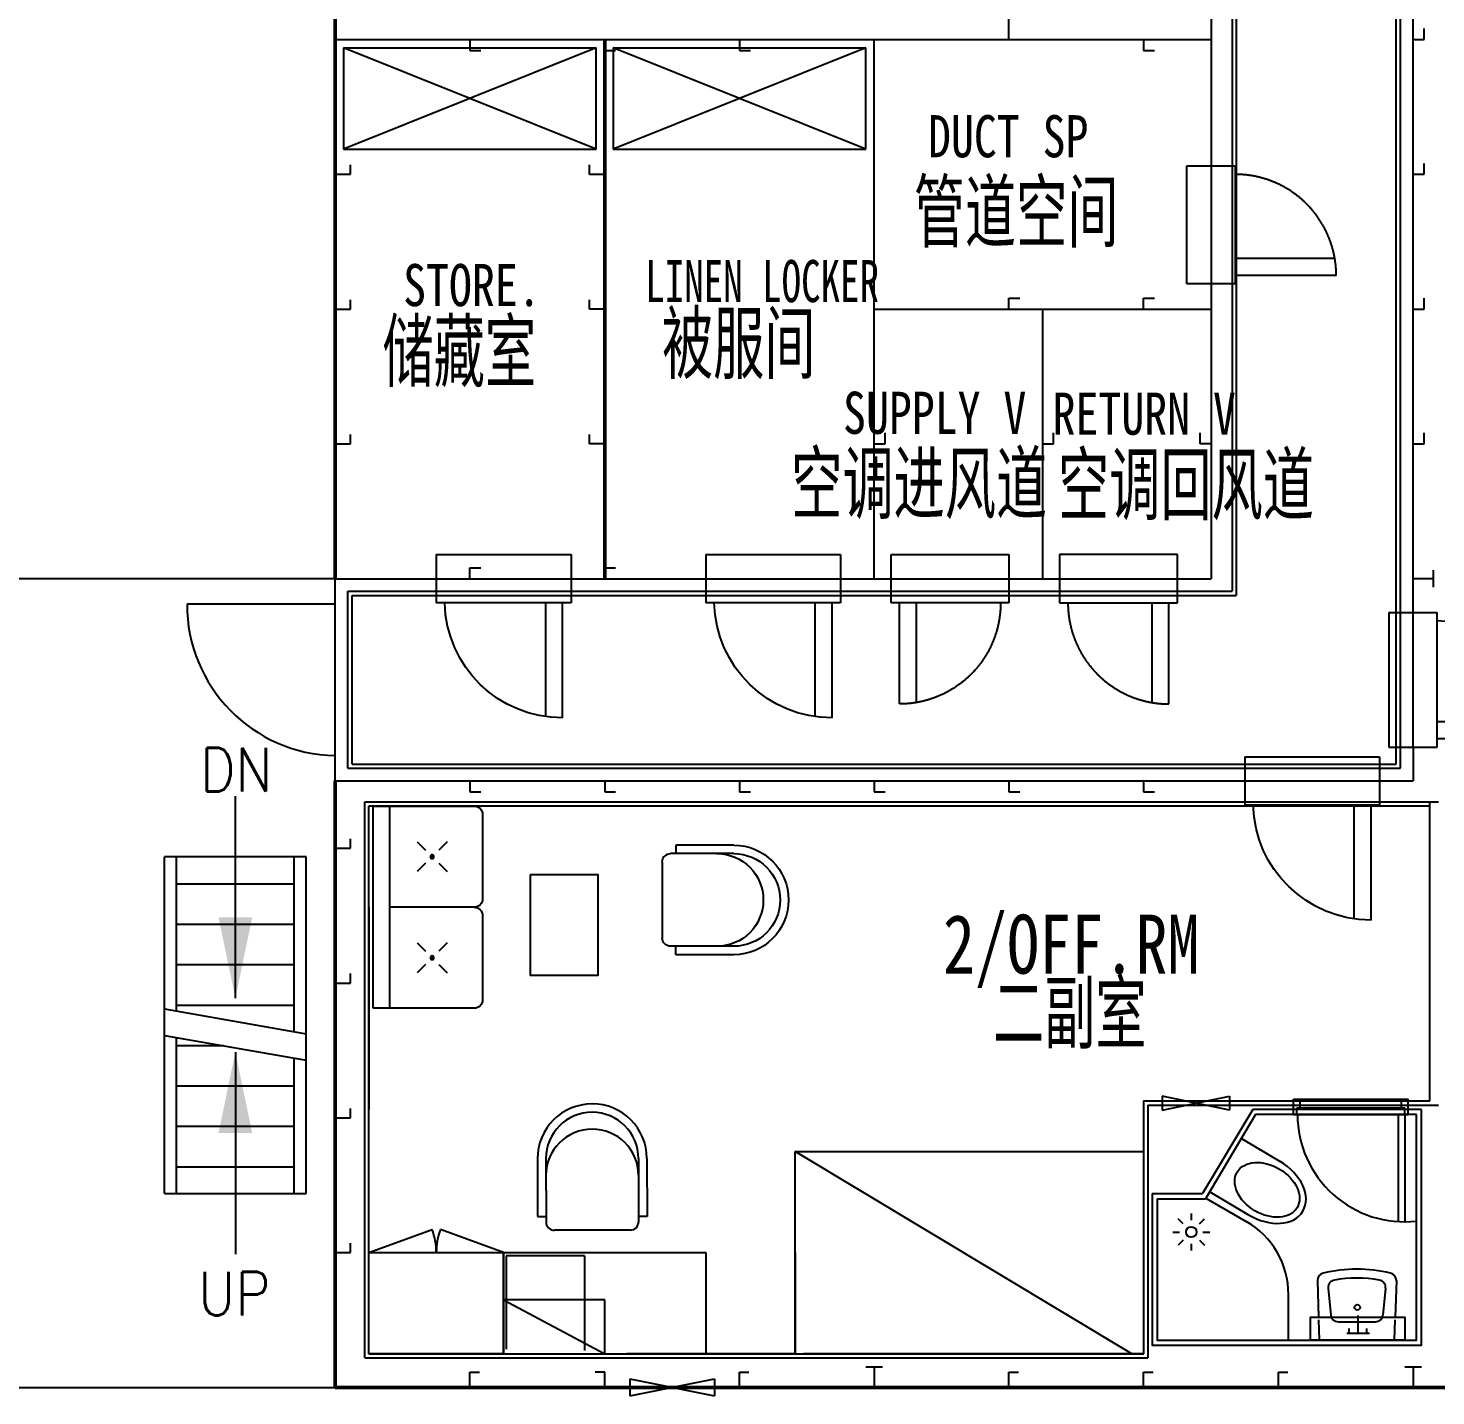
# Model space of a CAD drawing. Header units: millimetres. Extents: x -1838618 to -1600818, y -1770412 to -1553248.
# Drawn here: x -1664311 to -1655953, y -1695196 to -1687078 of the extents above; entities that cross this region are included whole.
import ezdxf
from ezdxf.enums import TextEntityAlignment as Align

# ---------------------------------------------------------------- set-up
doc = ezdxf.new("R2010")
doc.units = ezdxf.units.MM
doc.header["$LTSCALE"] = 100
for name, pattern in [('ACAD_ISO04W100', [30, 24, -3, 0, -3]), ('BORDER', [1.75, 1, -0.25, 0.25, -0.25]), ('CENTER', [2, 1.25, -0.25, 0.25, -0.25]), ('DASHEDSS', [0.175, 0.125, -0.05])]:
    doc.linetypes.add(name, pattern=pattern)
for name, color, linetype in [('0 CSDC Comment', 9, 'Continuous'), ('Furniture', 3, 'Continuous'), ('LIN', 132, 'Continuous'), ('TOITOR', 6, 'Continuous')]:
    doc.layers.add(name, color=color, linetype=linetype)
doc.styles.add('HZ', font='romans.shx', dxfattribs={"width": 0.8, "height": 4, "bigfont": 'hzdx.shx'})
doc.styles.add('ROMANS4', font='romans.shx', dxfattribs={"width": 0.8, "height": 400, "bigfont": 'hzdx.shx'})
doc.styles.add('ROMANT', font='', dxfattribs={"width": 0.8})
doc.styles.get('ROMANT').set_extended_font_data('SimSun')

# ---------------------------------------------------------------- blocks, each defined once
blk = doc.blocks.new('ti1')
at = {"color": 2}
for p, q in [((2178241, 239576.7), (2178241, 240776.7)), ((2177821, 240416.7), (2177821, 238416.7)), ((2177821, 240416.7), (2178661, 240416.7)), ((2177891, 240416.7), (2177891, 239489.8)), ((2178591, 240416.7), (2178591, 239613.1)), ((2178661, 240416.7), (2178661, 238416.7)), ((2178591, 240259), (2177891, 240259)), ((2178591, 240019), (2177891, 240019)), ((2178591, 239779), (2177891, 239779)), ((2177821, 239477.5), (2178661, 239625.4)), ((2177821, 239319.9), (2178661, 239467.8)), ((2178170.2, 239539), (2177891, 239539)), ((2178591, 239455.5), (2178591, 238416.7)), ((2177891, 239332.3), (2177891, 238416.7)), ((2178591, 239299), (2177891, 239299)), ((2178241, 239256.7), (2178241, 238056.7)), ((2178591, 239059), (2177891, 239059)), ((2178591, 238819), (2177891, 238819)), ((2178591, 238579), (2177891, 238579)), ((2178661, 238416.7), (2177821, 238416.7))]:
    blk.add_line(p, q, dxfattribs=at)
for points in [[(2178141, 240056.7), (2178341, 240056.7), (2178241, 239576.7)], [(2178141, 238776.7), (2178341, 238776.7), (2178241, 239256.7)]]:
    blk.add_solid(points, dxfattribs=at)
blk = doc.blocks.new('D DECK')
at = {"color": 6, "lineweight": 50}
for p, q in [((-12000, -4800, 1180), (-12000, 4800, 1180)), ((-12000, -9600, 1180), (-12000, -6000, 1180)), ((-12000, -9600, 1180), (0, -9600, 1180))]:
    blk.add_line(p, q, dxfattribs=at)
at = {"color": 6}
for p, q in [((-12000, -4800, 1770), (-12000, 4800, 1770)), ((-12000, -4800, 1770), (-15200, -4800, 1770)), ((-15200, -9600, 1770), (0, -9600, 1770))]:
    blk.add_line(p, q, dxfattribs=at)
blk = doc.blocks.new('WARDROBE(800X600X2100)')
at = {"color": 2}
for p, q in [((0, 0), (800, 0)), ((0, 0), (0, -600)), ((800, 0), (800, -600)), ((800, 0), (800, -500)), ((800, -600), (0, -600)), ((0, -600), (375.8, -737.1)), ((0, -600), (0, -600)), ((800, -600), (424.2, -737.1))]:
    blk.add_line(p, q, dxfattribs=at)
for centre, start, end in [((0, -600), 339.95748, 0), ((800, -600), 180, 200.04252)]:
    blk.add_arc(centre, 400, start, end, dxfattribs=at)
blk = doc.blocks.new('沙发')
at = {"color": 2, "linetype": 'Continuous'}
for p, q in [((100, 275), (-275, 275)), ((100, 325), (-243.791834, 325)), ((-243.791834, 325), (-243.791834, 275)), ((-325, -225), (-325, 225)), ((100, -275), (-275, -275)), ((-243.791834, -325), (-243.791834, -275)), ((100, -325), (-243.791834, -325))]:
    blk.add_line(p, q, dxfattribs=at)
for centre, radius, start, end in [((-275, 225), 50, 90, 180), ((0, 0), 275, 270, 90), ((100, 0), 325, 270, 90), ((100, 0), 275, 270, 90), ((-275, -225), 50, 180, 270)]:
    blk.add_arc(centre, radius, start, end, dxfattribs=at)
blk = doc.blocks.new('A$C491949C4')
at = {"color": 240, "linetype": 'ByBlock'}
for p, q in [((981.9, 383.9), (989, 166.1)), ((1045.3, 339.3), (1061.7, 179.4)), ((1386.8, 339.3), (1370.4, 179.4)), ((1450.3, 384.1), (1443.2, 166.4)), ((1223.3, 72.6), (1223.3, 177.3)), ((989, 151.1), (992.9, 31.6)), ((1105.4, 139.9), (1326.7, 139.9)), ((1169.2, 72.6), (1169.2, 98.7)), ((1274.1, 72.6), (1274.1, 98.7)), ((1439.3, 31.6), (1443.1, 151.1)), ((1156.1, 72.6), (1290.5, 72.6))]:
    blk.add_line(p, q, dxfattribs=at)
blk.add_lwpolyline([(940, 30), (940, 166.1), (1500.1, 166.1), (1500.1, 30)], close=True, dxfattribs=at)
blk.add_circle((1218.4, 225.1), 16.4, dxfattribs=at)
for centre, radius, start, end in [((1025.8, 385.4), 44, 102.5848, 181.86768), ((1216.1, -423), 874.5, 76.79246, 103.20922), ((1406.3, 385.4), 44, 358.13232, 77.41679), ((1089.1, 343.8), 44, 99.09698, 185.83024), ((1216.1, -390.2), 788.9, 80.22858, 99.7732), ((1343, 343.8), 44, 354.16976, 80.90468), ((1105.4, 183.9), 44, 185.83024, 270), ((1326.7, 183.9), 44, 270, 354.16976)]:
    blk.add_arc(centre, radius, start, end, dxfattribs=at)
at = {"layer": 'TOITOR', "color": 240, "linetype": 'ByBlock'}
for p, q in [((840, 1370), (840, 1460)), ((840, 1460), (1520, 1460)), ((880, 1410), (880, 1460)), ((1480, 1410), (1480, 1460)), ((1520, 1370), (1520, 1460)), ((597.5, 1400), (300, 900)), ((614.9, 1370), (317.1, 869.5)), ((1600, 1400), (597.5, 1400)), ((1570, 1370), (614.9, 1370)), ((840, 1370), (1520, 1370)), ((860, 1370), (860, 1410)), ((860, 1410), (1500, 1410)), ((1462, 1370), (1462, 734.1)), ((1500, 1370), (1500, 1410)), ((1500, 1370), (1500, 733)), ((530.2, 1227.7), (759.9, 1091)), ((0, 900), (300, 900)), ((30, 870), (317.4, 870)), ((319.1, 873.1), (559.2, 735)), ((341.9, 911.3), (571.6, 774.6)), ((232.7, 782.4), (232.7, 741.9)), ((122.6, 672.3), (163.1, 672.3)), ((183.6, 721.6), (154.9, 750.2)), ((281.8, 721.6), (310.5, 750.2)), ((302.2, 672.3), (342.7, 672.3)), ((183.6, 623.1), (154.9, 594.4)), ((232.7, 602.8), (232.7, 562.3)), ((281.8, 623.1), (310.5, 594.4)), ((810, 30), (810, 301.6))]:
    blk.add_line(p, q, dxfattribs=at)
for points in [[(0, 900), (0, 0), (1600, 0), (1600, 1400)], [(30, 870), (30, 30), (1570, 30), (1570, 1370)]]:
    blk.add_lwpolyline(points, dxfattribs=at)
blk.add_circle((232.7, 672.3), 31.3, dxfattribs=at)
for centre, radius, start, end in [((1500, 1370), 637, 180, 276.30898), ((310, 301.6), 500, 0, 60.1011)]:
    blk.add_arc(centre, radius, start, end, dxfattribs=at)
blk.add_ellipse((683.1, 922.5), major_axis=(177.7, -105.7), ratio=0.695122, dxfattribs=at)
blk.add_ellipse((665.8, 932.8), major_axis=(229.7, -136.7), ratio=0.688679, start_param=-1.570796, end_param=1.570796, dxfattribs=at)
blk = doc.blocks.new('A$C27DC17FB')
at = {"layer": 'LIN'}
for p, q in [((0, 400), (82.2, 0)), ((0, 0), (82.2, 400)), ((82.2, 400), (0, 400)), ((82.2, 0), (0, 0))]:
    blk.add_line(p, q, dxfattribs=at)
blk = doc.blocks.new('book rack(600x320x280)')
at = {"color": 2, "ltscale": 10}
for p, q in [((-600, 0), (-600, -320)), ((0, 0), (-600, 0)), ((-600, 0), (0, -320)), ((0, -320), (0, 0)), ((-600, -320), (0, -320))]:
    blk.add_line(p, q, dxfattribs=at)
blk = doc.blocks.new('DOOR700C NEW')
at = {"color": 2}
for p, q in [((649.8, 688), (649.8, 12.5)), ((749.8, 695.2), (749.8, 12.5)), ((-0.2, -274.6), (0, 12.6)), ((799.8, 12.5), (0, 12.6)), ((799.8, -274.6), (799.8, 12.5)), ((-0.2, -274.6), (799.8, -274.6))]:
    blk.add_line(p, q, dxfattribs=at)
at = {"color": 2, "lineweight": -3, "ltscale": 5}
blk.add_arc((749.8, -4.8), 700, 90, 178.57882, dxfattribs=at)
blk = doc.blocks.new('600c')
at = {"color": 2}
for p, q in [((-287.2, 0), (0, 0)), ((0, 0), (0, -700)), ((-287.2, -700), (-287.2, 0)), ((0, -700), (-287.2, -700))]:
    blk.add_line(p, q, dxfattribs=at)
at = {"color": 2, "linetype": 'BORDER', "ltscale": 200}
for p, q in [((591.6, -550), (0, -550)), ((600, -650), (0, -650))]:
    blk.add_line(p, q, dxfattribs=at)
at = {"color": 2, "linetype": 'BORDER', "lineweight": -3, "ltscale": 200}
blk.add_arc((0, -650), 600, 0, 90.00334, dxfattribs=at)
blk = doc.blocks.new('DFD')
at = {"color": 2}
for p, q in [((700, 0), (0, 0)), ((0, 0), (0, -287.2)), ((700, -287.2), (700, 0)), ((0, -287.2), (700, -287.2))]:
    blk.add_line(p, q, dxfattribs=at)
at = {"color": 2, "linetype": 'BORDER', "ltscale": 200}
for p, q in [((550, -878.8), (550, -287.2)), ((650, -887.2), (650, -287.1))]:
    blk.add_line(p, q, dxfattribs=at)
at = {"color": 2, "linetype": 'BORDER', "lineweight": -3, "ltscale": 200}
blk.add_arc((650, -287.2), 600, 179.99666, 270, dxfattribs=at)
blk = doc.blocks.new('1')
at = {"color": 6}
for p, q in [((-29160.8, -38305.7), (-29160.8, -38249.7)), ((-29250.8, -38305.7), (-29160.8, -38305.7))]:
    blk.add_line(p, q, dxfattribs=at)
blk = doc.blocks.new('T.T.1000X600X600')
at = {"layer": 'Furniture'}
blk.add_lwpolyline([(-565.4, 199.5), (-165.4, 199.5), (-165.4, -400.5), (-565.4, -400.5)], close=True, dxfattribs=at)
blk = doc.blocks.new('3沙发')
at = {"color": 2}
for p, q in [((-1200, 600), (-1200, 0)), ((-650, 650), (-1150, 650)), ((-600, 600), (-600, 100)), ((-50, 650), (-550, 650)), ((0, 0), (0, 600)), ((-939.3, 389.3), (-988.6, 438.6)), ((-811.4, 438.6), (-860.7, 389.3)), ((-339.3, 389.3), (-388.6, 438.6)), ((-211.4, 438.6), (-260.7, 389.3)), ((-892.1, 357.9), (-907.9, 342.1)), ((-892.1, 342.1), (-907.9, 357.9)), ((-292.1, 357.9), (-307.9, 342.1)), ((-292.1, 342.1), (-307.9, 357.9)), ((-939.3, 310.7), (-988.6, 261.4)), ((-811.4, 261.4), (-860.7, 310.7)), ((-339.3, 310.7), (-388.6, 261.4)), ((-211.4, 261.4), (-260.7, 310.7)), ((-1200, 100), (0, 100)), ((0, 100), (0, 100)), ((-1200, 0), (0, 0))]:
    blk.add_line(p, q, dxfattribs=at)
for centre in [(-900, 350), (-300, 350)]:
    blk.add_circle(centre, 11.2, dxfattribs=at)
for centre, start, end in [((-1150, 600), 90, 180), ((-650, 600), 0, 90), ((-550, 600), 90, 180), ((-50, 600), 0, 90)]:
    blk.add_arc(centre, 50, start, end, dxfattribs=at)
blk = doc.blocks.new('4FDF')
at = {"color": 2}
for p, q in [((2713741.1, 639254.6, 590), (2713741.1, 651104.6, 590)), ((2713741.1, 639254.6, 590), (2713741.1, 651104.6, 590)), ((2713741.1, 639254.6, 590), (2713741.1, 651104.6, 590)), ((2713716.1, 639279.6, 590), (2713716.1, 651079.6, 590)), ((2713716.1, 639279.6, 590), (2713716.1, 651079.6, 590)), ((2713716.1, 639279.6, 590), (2713716.1, 651079.6, 590)), ((2712741.1, 647049.6, 590), (2712741.1, 640304.6, 590)), ((2712741.1, 647049.6, 590), (2712741.1, 640304.6, 590)), ((2712741.1, 647049.6, 590), (2712741.1, 640304.6, 590)), ((2712766.1, 647074.6, 590), (2712766.1, 640279.6, 590)), ((2712766.1, 647074.6, 590), (2712766.1, 640279.6, 590)), ((2712766.1, 647074.6, 590), (2712766.1, 640279.6, 590)), ((2707491.1, 640304.6, 590), (2712741.1, 640304.6, 590)), ((2707491.1, 640304.6, 590), (2712741.1, 640304.6, 590)), ((2707491.1, 640304.6, 590), (2712741.1, 640304.6, 590)), ((2707516.1, 640279.6, 590), (2712766.1, 640279.6, 590)), ((2707516.1, 640279.6, 590), (2712766.1, 640279.6, 590)), ((2707516.1, 640279.6, 590), (2712766.1, 640279.6, 590)), ((2707491.1, 639254.6, 590), (2713741.1, 639254.6, 590)), ((2707491.1, 639254.6, 590), (2713741.1, 639254.6, 590)), ((2707491.1, 639254.6, 590), (2713741.1, 639254.6, 590)), ((2707516.1, 639279.6, 590), (2713716.1, 639279.6, 590)), ((2707516.1, 639279.6, 590), (2713716.1, 639279.6, 590)), ((2707516.1, 639279.6, 590), (2713716.1, 639279.6, 590)), ((2707591.1, 635754.6, 590), (2707591.1, 639054.6, 590)), ((2707591.1, 639054.6, 590), (2713966.1, 639054.6, 590)), ((2707591.1, 635754.6, 590), (2707591.1, 639054.6, 590)), ((2707591.1, 639054.6, 590), (2713966.1, 639054.6, 590)), ((2707591.1, 635754.6, 590), (2707591.1, 639054.6, 590)), ((2707591.1, 639054.6, 590), (2713966.1, 639054.6, 590)), ((2707616.1, 635779.6, 590), (2707616.1, 639029.6, 590)), ((2708208.3, 639029.6, 590), (2707616.1, 639029.6, 590)), ((2707616.1, 635779.6, 590), (2707616.1, 639029.6, 590)), ((2708208.3, 639029.6, 590), (2707616.1, 639029.6, 590)), ((2707616.1, 635779.6, 590), (2707616.1, 639029.6, 590)), ((2708208.3, 639029.6, 590), (2707616.1, 639029.6, 590)), ((2707616.1, 638429.6, 590), (2707616.1, 637229.6, 590)), ((2707616.1, 638429.6, 590), (2707616.1, 637229.6, 590)), ((2707616.1, 638429.6, 590), (2707616.1, 637229.6, 590)), ((2710146.1, 635779.6, 590), (2710146.1, 636979.6, 590)), ((2710146.1, 636979.6, 590), (2712216.1, 636979.6, 590)), ((2710146.1, 635779.6, 590), (2710146.1, 636979.6, 590)), ((2710146.1, 636979.6, 590), (2712216.1, 636979.6, 590)), ((2710146.1, 635779.6, 590), (2710146.1, 636979.6, 590)), ((2710146.1, 636979.6, 590), (2712216.1, 636979.6, 590)), ((2708416.1, 636379.6, 590), (2709616.1, 636379.6, 590)), ((2708416.1, 636379.6, 590), (2708416.1, 635779.6, 590)), ((2708416.1, 636379.6, 590), (2709616.1, 636379.6, 590)), ((2708416.1, 636379.6, 590), (2708416.1, 635779.6, 590)), ((2708416.1, 636379.6, 590), (2709616.1, 636379.6, 590)), ((2708416.1, 636379.6, 590), (2708416.1, 635779.6, 590)), ((2709616.1, 636379.6, 590), (2709616.1, 635779.6, 590)), ((2709616.1, 636379.6, 590), (2709616.1, 635779.6, 590)), ((2709616.1, 636379.6, 590), (2709616.1, 635779.6, 590)), ((2710146.1, 636379.6, 590), (2710146.1, 635779.6, 590)), ((2710146.1, 636379.6, 590), (2710146.1, 635779.6, 590)), ((2710146.1, 636379.6, 590), (2710146.1, 635779.6, 590)), ((2707591.1, 635754.6, 590), (2712241.1, 635754.6, 590)), ((2707591.1, 635754.6, 590), (2712241.1, 635754.6, 590)), ((2707591.1, 635754.6, 590), (2712241.1, 635754.6, 590)), ((2707616.1, 635779.6, 590), (2712216.3, 635779.6, 590)), ((2707616.1, 635779.6, 590), (2712216.3, 635779.6, 590)), ((2707616.1, 635779.6, 590), (2712216.3, 635779.6, 590)), ((2710146.1, 635779.6, 590), (2709146.1, 635779.6, 590)), ((2710146.1, 635779.6, 590), (2709146.1, 635779.6, 590)), ((2710146.1, 635779.6, 590), (2709146.1, 635779.6, 590)), ((2712216.3, 635779.6, 590), (2710196.1, 635779.6, 590)), ((2712216.3, 635779.6, 590), (2710196.1, 635779.6, 590)), ((2712216.3, 635779.6, 590), (2710196.1, 635779.6, 590))]:
    blk.add_line(p, q, dxfattribs=at)
at = {"color": 6}
for p, q in [((2713816.1, 639379.6, 590), (2713816.1, 650179.6, 590)), ((2713816.1, 639379.6, 590), (2713816.1, 650179.6, 590)), ((2713816.1, 639379.6, 590), (2713816.1, 650179.6, 590)), ((2711416.1, 643579.6, 590), (2711416.1, 648379.6, 590)), ((2711416.1, 643579.6, 590), (2711416.1, 648379.6, 590)), ((2711416.1, 643579.6, 590), (2711416.1, 648379.6, 590)), ((2707416.1, 640229.6, 590), (2707416.1, 645768.2, 590)), ((2707416.1, 640229.6, 590), (2707416.1, 645768.2, 590)), ((2707416.1, 640229.6, 590), (2707416.1, 645768.2, 590)), ((2712616.1, 643729.4, 590), (2712616.1, 642129.5, 590)), ((2712616.1, 643729.4, 590), (2712616.1, 642129.5, 590)), ((2712616.1, 643729.4, 590), (2712616.1, 642129.5, 590)), ((2707416.1, 643579.6, 590), (2710616.1, 643579.6, 590)), ((2707416.1, 643579.6, 590), (2710616.1, 643579.6, 590)), ((2707416.1, 643579.6, 590), (2710616.1, 643579.6, 590)), ((2708216.1, 643579.6, 590), (2708216.1, 643514.6, 590)), ((2708216.1, 643579.6, 590), (2708216.1, 643514.6, 590)), ((2708216.1, 643579.6, 590), (2708216.1, 643514.6, 590)), ((2709016.1, 643579.6, 590), (2709016.1, 643514.6, 590)), ((2709016.1, 643579.6, 590), (2709016.1, 643514.6, 590)), ((2709016.1, 643579.6, 590), (2709016.1, 643514.6, 590)), ((2709816.1, 643579.6, 590), (2709816.1, 643514.6, 590)), ((2709816.1, 643579.6, 590), (2709816.1, 643514.6, 590)), ((2709816.1, 643579.6, 590), (2709816.1, 643514.6, 590)), ((2710616.1, 640379.6, 590), (2710616.1, 643579.6, 590)), ((2710616.1, 643579.6, 590), (2712616.1, 643579.6, 590)), ((2710616.1, 640379.6, 590), (2710616.1, 643579.6, 590)), ((2710616.1, 643579.6, 590), (2712616.1, 643579.6, 590)), ((2710616.1, 640379.6, 590), (2710616.1, 643579.6, 590)), ((2710616.1, 643579.6, 590), (2712616.1, 643579.6, 590)), ((2712216.1, 643579.6, 590), (2712216.1, 643514.6, 590)), ((2712216.1, 643579.6, 590), (2712216.1, 643514.6, 590)), ((2712216.1, 643579.6, 590), (2712216.1, 643514.6, 590)), ((2713816.1, 643579.6, 590), (2713881.1, 643579.6, 590)), ((2713816.1, 643579.6, 590), (2713881.1, 643579.6, 590)), ((2713816.1, 643579.6, 590), (2713881.1, 643579.6, 590)), ((2713881.1, 643579.6, 590), (2713881.1, 643644.6, 590)), ((2713881.1, 643579.6, 590), (2713881.1, 643644.6, 590)), ((2713881.1, 643579.6, 590), (2713881.1, 643644.6, 590)), ((2708216.1, 643514.6, 590), (2708281.1, 643514.6, 590)), ((2708216.1, 643514.6, 590), (2708281.1, 643514.6, 590)), ((2708216.1, 643514.6, 590), (2708281.1, 643514.6, 590)), ((2709016.1, 643514.6, 590), (2709081.1, 643514.6, 590)), ((2709016.1, 643514.6, 590), (2709081.1, 643514.6, 590)), ((2709016.1, 643514.6, 590), (2709081.1, 643514.6, 590)), ((2709816.1, 643514.6, 590), (2709881.1, 643514.6, 590)), ((2709816.1, 643514.6, 590), (2709881.1, 643514.6, 590)), ((2709816.1, 643514.6, 590), (2709881.1, 643514.6, 590)), ((2712216.1, 643514.6, 590), (2712281.1, 643514.6, 590)), ((2712216.1, 643514.6, 590), (2712281.1, 643514.6, 590)), ((2712216.1, 643514.6, 590), (2712281.1, 643514.6, 590)), ((2707506.1, 642779.6, 590), (2707506.1, 642835.6, 590)), ((2707506.1, 642779.6, 590), (2707506.1, 642835.6, 590)), ((2707506.1, 642779.6, 590), (2707506.1, 642835.6, 590)), ((2713881.1, 642779.6, 590), (2713881.1, 642844.6, 590)), ((2713881.1, 642779.6, 590), (2713881.1, 642844.6, 590)), ((2713881.1, 642779.6, 590), (2713881.1, 642844.6, 590)), ((2707416.1, 642779.6, 590), (2707506.1, 642779.6, 590)), ((2707416.1, 642779.6, 590), (2707506.1, 642779.6, 590)), ((2707416.1, 642779.6, 590), (2707506.1, 642779.6, 590)), ((2713816.1, 642779.6, 590), (2713881.1, 642779.6, 590)), ((2713816.1, 642779.6, 590), (2713881.1, 642779.6, 590)), ((2713816.1, 642779.6, 590), (2713881.1, 642779.6, 590)), ((2712616.1, 642129.5, 590), (2712616.1, 640379.6, 590)), ((2712616.1, 642129.5, 590), (2712616.1, 640379.6, 590)), ((2712616.1, 642129.5, 590), (2712616.1, 640379.6, 590)), ((2707506.1, 641979.6, 590), (2707506.1, 642035.6, 590)), ((2707506.1, 641979.6, 590), (2707506.1, 642035.6, 590)), ((2707506.1, 641979.6, 590), (2707506.1, 642035.6, 590)), ((2711416.1, 641979.6, 590), (2711416.1, 642044.6, 590)), ((2711416.1, 642044.6, 590), (2711481.1, 642044.6, 590)), ((2711416.1, 641979.6, 590), (2711416.1, 642044.6, 590)), ((2711416.1, 642044.6, 590), (2711481.1, 642044.6, 590)), ((2711416.1, 641979.6, 590), (2711416.1, 642044.6, 590)), ((2711416.1, 642044.6, 590), (2711481.1, 642044.6, 590)), ((2712216.1, 641979.6, 590), (2712216.1, 642044.6, 590)), ((2712216.1, 642044.6, 590), (2712281.1, 642044.6, 590)), ((2712216.1, 641979.6, 590), (2712216.1, 642044.6, 590)), ((2712216.1, 642044.6, 590), (2712281.1, 642044.6, 590)), ((2712216.1, 641979.6, 590), (2712216.1, 642044.6, 590)), ((2712216.1, 642044.6, 590), (2712281.1, 642044.6, 590)), ((2713881.1, 641979.6, 590), (2713881.1, 642044.6, 590)), ((2713881.1, 641979.6, 590), (2713881.1, 642044.6, 590)), ((2713881.1, 641979.6, 590), (2713881.1, 642044.6, 590)), ((2707416.1, 641979.6, 590), (2707506.1, 641979.6, 590)), ((2707416.1, 641979.6, 590), (2707506.1, 641979.6, 590)), ((2707416.1, 641979.6, 590), (2707506.1, 641979.6, 590)), ((2710616.1, 641979.6, 590), (2712616.1, 641979.6, 590)), ((2710616.1, 641979.6, 590), (2712616.1, 641979.6, 590)), ((2710616.1, 641979.6, 590), (2712616.1, 641979.6, 590)), ((2711616.5, 640380.2, 590), (2711616.5, 641976.2, 590)), ((2711616.5, 640380.2, 590), (2711616.5, 641976.2, 590)), ((2711616.5, 640380.2, 590), (2711616.5, 641976.2, 590)), ((2713816.1, 641979.6, 590), (2713881.1, 641979.6, 590)), ((2713816.1, 641979.6, 590), (2713881.1, 641979.6, 590)), ((2713816.1, 641979.6, 590), (2713881.1, 641979.6, 590)), ((2707506.1, 641179.6, 590), (2707506.1, 641235.6, 590)), ((2707506.1, 641179.6, 590), (2707506.1, 641235.6, 590)), ((2707506.1, 641179.6, 590), (2707506.1, 641235.6, 590)), ((2710681.1, 641179.6, 590), (2710681.1, 641244.6, 590)), ((2710681.1, 641179.6, 590), (2710681.1, 641244.6, 590)), ((2710681.1, 641179.6, 590), (2710681.1, 641244.6, 590)), ((2711681.5, 641179.6, 590), (2711681.5, 641244.6, 590)), ((2711681.5, 641179.6, 590), (2711681.5, 641244.6, 590)), ((2711681.5, 641179.6, 590), (2711681.5, 641244.6, 590)), ((2712551.1, 641179.6, 590), (2712551.1, 641244.6, 590)), ((2712551.1, 641179.6, 590), (2712551.1, 641244.6, 590)), ((2712551.1, 641179.6, 590), (2712551.1, 641244.6, 590)), ((2713881.1, 641179.6, 590), (2713881.1, 641244.6, 590)), ((2713881.1, 641179.6, 590), (2713881.1, 641244.6, 590)), ((2713881.1, 641179.6, 590), (2713881.1, 641244.6, 590)), ((2707416.1, 641179.6, 590), (2707506.1, 641179.6, 590)), ((2707416.1, 641179.6, 590), (2707506.1, 641179.6, 590)), ((2707416.1, 641179.6, 590), (2707506.1, 641179.6, 590)), ((2710616.1, 641179.6, 590), (2710681.1, 641179.6, 590)), ((2710616.1, 641179.6, 590), (2710681.1, 641179.6, 590)), ((2710616.1, 641179.6, 590), (2710681.1, 641179.6, 590)), ((2711616.5, 641179.6, 590), (2711681.5, 641179.6, 590)), ((2711616.5, 641179.6, 590), (2711681.5, 641179.6, 590)), ((2711616.5, 641179.6, 590), (2711681.5, 641179.6, 590)), ((2712616.1, 641179.6, 590), (2712551.1, 641179.6, 590)), ((2712616.1, 641179.6, 590), (2712551.1, 641179.6, 590)), ((2712616.1, 641179.6, 590), (2712551.1, 641179.6, 590)), ((2713816.1, 641179.6, 590), (2713881.1, 641179.6, 590)), ((2713816.1, 641179.6, 590), (2713881.1, 641179.6, 590)), ((2713816.1, 641179.6, 590), (2713881.1, 641179.6, 590)), ((2708216.1, 640379.6, 590), (2708216.1, 640444.6, 590)), ((2708216.1, 640444.6, 590), (2708281.1, 640444.6, 590)), ((2708216.1, 640379.6, 590), (2708216.1, 640444.6, 590)), ((2708216.1, 640444.6, 590), (2708281.1, 640444.6, 590)), ((2708216.1, 640379.6, 590), (2708216.1, 640444.6, 590)), ((2708216.1, 640444.6, 590), (2708281.1, 640444.6, 590)), ((2709016.1, 640379.6, 590), (2709016.1, 640444.6, 590)), ((2709016.1, 640444.6, 590), (2709081.1, 640444.6, 590)), ((2709016.1, 640379.6, 590), (2709016.1, 640444.6, 590)), ((2709016.1, 640444.6, 590), (2709081.1, 640444.6, 590)), ((2709016.1, 640379.6, 590), (2709016.1, 640444.6, 590)), ((2709016.1, 640444.6, 590), (2709081.1, 640444.6, 590)), ((2713936.1, 640329.6, 590), (2713936.1, 640429.6, 590)), ((2713936.1, 640329.6, 590), (2713936.1, 640429.6, 590)), ((2713936.1, 640329.6, 590), (2713936.1, 640429.6, 590)), ((2707416.1, 635579.6, 590), (2707416.1, 640379.6, 590)), ((2707416.1, 640379.6, 590), (2710466.1, 640379.6, 590)), ((2707416.1, 635579.6, 590), (2707416.1, 640379.6, 590)), ((2707416.1, 640379.6, 590), (2710466.1, 640379.6, 590)), ((2707416.1, 635579.6, 590), (2707416.1, 640379.6, 590)), ((2707416.1, 640379.6, 590), (2710466.1, 640379.6, 590)), ((2710466.1, 640379.6, 590), (2711448.2, 640379.6, 590)), ((2710466.1, 640379.6, 590), (2711448.2, 640379.6, 590)), ((2710466.1, 640379.6, 590), (2711448.2, 640379.6, 590)), ((2711416.5, 640379.5, 590), (2711716.4, 640379.5, 590)), ((2711416.5, 640379.5, 590), (2711716.4, 640379.5, 590)), ((2711416.5, 640379.5, 590), (2711716.4, 640379.5, 590)), ((2711448.2, 640379.6, 590), (2712616.1, 640379.6, 590)), ((2711448.2, 640379.6, 590), (2712616.1, 640379.6, 590)), ((2711448.2, 640379.6, 590), (2712616.1, 640379.6, 590)), ((2713936.1, 640379.6, 590), (2713816.1, 640379.6, 590)), ((2713936.1, 640379.6, 590), (2713816.1, 640379.6, 590)), ((2713936.1, 640379.6, 590), (2713816.1, 640379.6, 590)), ((2713816.1, 639379.6, 590), (2713816.1, 639179.6, 590)), ((2713816.1, 639379.6, 590), (2713816.1, 639179.6, 590)), ((2713816.1, 639379.6, 590), (2713816.1, 639179.6, 590)), ((2707416.1, 639179.6, 590), (2713616.1, 639179.6, 590)), ((2707416.1, 639179.6, 590), (2713616.1, 639179.6, 590)), ((2707416.1, 639179.6, 590), (2713616.1, 639179.6, 590)), ((2708216.1, 639179.6, 590), (2708216.1, 639114.6, 590)), ((2708216.1, 639179.6, 590), (2708216.1, 639114.6, 590)), ((2708216.1, 639179.6, 590), (2708216.1, 639114.6, 590)), ((2709016.1, 639179.6, 590), (2709016.1, 639114.6, 590)), ((2709016.1, 639179.6, 590), (2709016.1, 639114.6, 590)), ((2709016.1, 639179.6, 590), (2709016.1, 639114.6, 590)), ((2709816.1, 639179.6, 590), (2709816.1, 639114.6, 590)), ((2709816.1, 639179.6, 590), (2709816.1, 639114.6, 590)), ((2709816.1, 639179.6, 590), (2709816.1, 639114.6, 590)), ((2710616.1, 639179.6, 590), (2710616.1, 639114.6, 590)), ((2710616.1, 639179.6, 590), (2710616.1, 639114.6, 590)), ((2710616.1, 639179.6, 590), (2710616.1, 639114.6, 590)), ((2711416.1, 639179.6, 590), (2711416.1, 639114.6, 590)), ((2711416.1, 639179.6, 590), (2711416.1, 639114.6, 590)), ((2711416.1, 639179.6, 590), (2711416.1, 639114.6, 590)), ((2712216.1, 639179.6, 590), (2712216.1, 639114.6, 590)), ((2712216.1, 639179.6, 590), (2712216.1, 639114.6, 590)), ((2712216.1, 639179.6, 590), (2712216.1, 639114.6, 590)), ((2713616.1, 639179.6, 590), (2713816.1, 639179.6, 590)), ((2713616.1, 639179.6, 590), (2713816.1, 639179.6, 590)), ((2713616.1, 639179.6, 590), (2713816.1, 639179.6, 590)), ((2708216.1, 639114.6, 590), (2708281.1, 639114.6, 590)), ((2708216.1, 639114.6, 590), (2708281.1, 639114.6, 590)), ((2708216.1, 639114.6, 590), (2708281.1, 639114.6, 590)), ((2709016.1, 639114.6, 590), (2709081.1, 639114.6, 590)), ((2709016.1, 639114.6, 590), (2709081.1, 639114.6, 590)), ((2709016.1, 639114.6, 590), (2709081.1, 639114.6, 590)), ((2709816.1, 639114.6, 590), (2709881.1, 639114.6, 590)), ((2709816.1, 639114.6, 590), (2709881.1, 639114.6, 590)), ((2709816.1, 639114.6, 590), (2709881.1, 639114.6, 590)), ((2710616.1, 639114.6, 590), (2710681.1, 639114.6, 590)), ((2710616.1, 639114.6, 590), (2710681.1, 639114.6, 590)), ((2710616.1, 639114.6, 590), (2710681.1, 639114.6, 590)), ((2711416.1, 639114.6, 590), (2711481.1, 639114.6, 590)), ((2711416.1, 639114.6, 590), (2711481.1, 639114.6, 590)), ((2711416.1, 639114.6, 590), (2711481.1, 639114.6, 590)), ((2712216.1, 639114.6, 590), (2712281.1, 639114.6, 590)), ((2712216.1, 639114.6, 590), (2712281.1, 639114.6, 590)), ((2712216.1, 639114.6, 590), (2712281.1, 639114.6, 590)), ((2707506.1, 638779.6, 590), (2707506.1, 638835.6, 590)), ((2707506.1, 638779.6, 590), (2707506.1, 638835.6, 590)), ((2707506.1, 638779.6, 590), (2707506.1, 638835.6, 590)), ((2707416.1, 638779.6, 590), (2707506.1, 638779.6, 590)), ((2707416.1, 638779.6, 590), (2707506.1, 638779.6, 590)), ((2707416.1, 638779.6, 590), (2707506.1, 638779.6, 590)), ((2707416.1, 637979.6, 590), (2707506.1, 637979.6, 590)), ((2707416.1, 637979.6, 590), (2707506.1, 637979.6, 590)), ((2707416.1, 637979.6, 590), (2707506.1, 637979.6, 590)), ((2707506.1, 637979.6, 590), (2707506.1, 638035.6, 590)), ((2707506.1, 637979.6, 590), (2707506.1, 638035.6, 590)), ((2707506.1, 637979.6, 590), (2707506.1, 638035.6, 590)), ((2707506.1, 637179.6, 590), (2707506.1, 637235.6, 590)), ((2707506.1, 637179.6, 590), (2707506.1, 637235.6, 590)), ((2707506.1, 637179.6, 590), (2707506.1, 637235.6, 590)), ((2707416.1, 637179.6, 590), (2707506.1, 637179.6, 590)), ((2707416.1, 637179.6, 590), (2707506.1, 637179.6, 590)), ((2707416.1, 637179.6, 590), (2707506.1, 637179.6, 590)), ((2707506.1, 636379.6, 590), (2707506.1, 636435.6, 590)), ((2707506.1, 636379.6, 590), (2707506.1, 636435.6, 590)), ((2707506.1, 636379.6, 590), (2707506.1, 636435.6, 590)), ((2707416.1, 636379.6, 590), (2707506.1, 636379.6, 590)), ((2707416.1, 636379.6, 590), (2707506.1, 636379.6, 590)), ((2707416.1, 636379.6, 590), (2707506.1, 636379.6, 590)), ((2708216.1, 635579.6, 590), (2708216.1, 635669.6, 590)), ((2708216.1, 635669.6, 590), (2708272.1, 635669.6, 590)), ((2708216.1, 635579.6, 590), (2708216.1, 635669.6, 590)), ((2708216.1, 635669.6, 590), (2708272.1, 635669.6, 590)), ((2708216.1, 635579.6, 590), (2708216.1, 635669.6, 590)), ((2708216.1, 635669.6, 590), (2708272.1, 635669.6, 590)), ((2709016.1, 635669.6, 590), (2708960.1, 635669.6, 590)), ((2709016.1, 635669.6, 590), (2708960.1, 635669.6, 590)), ((2709016.1, 635669.6, 590), (2708960.1, 635669.6, 590)), ((2709016.1, 635579.6, 590), (2709016.1, 635669.6, 590)), ((2709016.1, 635579.6, 590), (2709016.1, 635669.6, 590)), ((2709016.1, 635579.6, 590), (2709016.1, 635669.6, 590)), ((2709816.1, 635579.6, 590), (2709816.1, 635669.6, 590)), ((2709816.1, 635669.6, 590), (2709872.1, 635669.6, 590)), ((2709816.1, 635579.6, 590), (2709816.1, 635669.6, 590)), ((2709816.1, 635669.6, 590), (2709872.1, 635669.6, 590)), ((2709816.1, 635579.6, 590), (2709816.1, 635669.6, 590)), ((2709816.1, 635669.6, 590), (2709872.1, 635669.6, 590)), ((2710666.1, 635699.6, 590), (2710566.1, 635699.6, 590)), ((2710666.1, 635699.6, 590), (2710566.1, 635699.6, 590)), ((2710666.1, 635699.6, 590), (2710566.1, 635699.6, 590)), ((2710616.1, 635699.6, 590), (2710616.1, 635579.6, 590)), ((2710616.1, 635699.6, 590), (2710616.1, 635579.6, 590)), ((2710616.1, 635699.6, 590), (2710616.1, 635579.6, 590)), ((2711416.1, 635579.6, 590), (2711416.1, 635669.6, 590)), ((2711416.1, 635669.6, 590), (2711472.1, 635669.6, 590)), ((2711416.1, 635579.6, 590), (2711416.1, 635669.6, 590)), ((2711416.1, 635669.6, 590), (2711472.1, 635669.6, 590)), ((2711416.1, 635579.6, 590), (2711416.1, 635669.6, 590)), ((2711416.1, 635669.6, 590), (2711472.1, 635669.6, 590)), ((2712216.1, 635579.6, 590), (2712216.1, 635669.6, 590)), ((2712216.1, 635669.6, 590), (2712272.1, 635669.6, 590)), ((2712216.1, 635579.6, 590), (2712216.1, 635669.6, 590)), ((2712216.1, 635669.6, 590), (2712272.1, 635669.6, 590)), ((2712216.1, 635579.6, 590), (2712216.1, 635669.6, 590)), ((2712216.1, 635669.6, 590), (2712272.1, 635669.6, 590)), ((2713016.1, 635579.6, 590), (2713016.1, 635669.6, 590)), ((2713016.1, 635669.6, 590), (2713072.1, 635669.6, 590)), ((2713016.1, 635579.6, 590), (2713016.1, 635669.6, 590)), ((2713016.1, 635669.6, 590), (2713072.1, 635669.6, 590)), ((2713016.1, 635579.6, 590), (2713016.1, 635669.6, 590)), ((2713016.1, 635669.6, 590), (2713072.1, 635669.6, 590)), ((2713866.1, 635699.6, 590), (2713766.1, 635699.6, 590)), ((2713866.1, 635699.6, 590), (2713766.1, 635699.6, 590)), ((2713866.1, 635699.6, 590), (2713766.1, 635699.6, 590)), ((2713816.1, 635699.6, 590), (2713816.1, 635579.6, 590)), ((2713816.1, 635699.6, 590), (2713816.1, 635579.6, 590)), ((2713816.1, 635699.6, 590), (2713816.1, 635579.6, 590)), ((2707416.1, 635579.6, 590), (2709165.1, 635579.6, 590)), ((2707416.1, 635579.6, 590), (2709165.1, 635579.6, 590)), ((2707416.1, 635579.6, 590), (2709165.1, 635579.6, 590)), ((2709667.1, 635579.6, 590), (2719416.1, 635579.6, 590)), ((2709667.1, 635579.6, 590), (2719416.1, 635579.6, 590)), ((2709667.1, 635579.6, 590), (2719416.1, 635579.6, 590))]:
    blk.add_line(p, q, dxfattribs=at)
at = {"color": 6, "lineweight": 50}
blk.add_line((2709016.1, 640379.6), (2709016.1, 643579.6), dxfattribs=at)
blk.add_line((2709016.1, 640379.6), (2709016.1, 643579.6), dxfattribs=at)
blk.add_line((2709016.1, 640379.6), (2709016.1, 643579.6), dxfattribs=at)
at = {"color": 2, "linetype": 'CENTER', "ltscale": 300}
for p, q in [((2708966.1, 642929.6), (2707466.1, 643529.6)), ((2708966.1, 643529.6), (2707466.1, 642929.6)), ((2708966.1, 642929.6), (2707466.1, 643529.6)), ((2708966.1, 643529.6), (2707466.1, 642929.6)), ((2708966.1, 642929.6), (2707466.1, 643529.6)), ((2708966.1, 643529.6), (2707466.1, 642929.6)), ((2710566.1, 642929.6), (2709066.1, 643529.6)), ((2710566.1, 643529.6), (2709066.1, 642929.6)), ((2710566.1, 642929.6), (2709066.1, 643529.6)), ((2710566.1, 643529.6), (2709066.1, 642929.6)), ((2710566.1, 642929.6), (2709066.1, 643529.6)), ((2710566.1, 643529.6), (2709066.1, 642929.6))]:
    blk.add_line(p, q, dxfattribs=at)
at = {"color": 2, "ltscale": 10}
for p, q in [((2707466.1, 643529.6), (2707466.1, 642929.6)), ((2707466.1, 643529.6), (2708966.1, 643529.6)), ((2707466.1, 643529.6), (2707466.1, 642929.6)), ((2707466.1, 643529.6), (2708966.1, 643529.6)), ((2707466.1, 643529.6), (2707466.1, 642929.6)), ((2707466.1, 643529.6), (2708966.1, 643529.6)), ((2708966.1, 642929.6), (2708966.1, 643529.6)), ((2708966.1, 642929.6), (2708966.1, 643529.6)), ((2708966.1, 642929.6), (2708966.1, 643529.6)), ((2709066.1, 643529.6), (2709066.1, 642929.6)), ((2709066.1, 643529.6), (2710566.1, 643529.6)), ((2709066.1, 643529.6), (2709066.1, 642929.6)), ((2709066.1, 643529.6), (2710566.1, 643529.6)), ((2709066.1, 643529.6), (2709066.1, 642929.6)), ((2709066.1, 643529.6), (2710566.1, 643529.6)), ((2710566.1, 642929.6), (2710566.1, 643529.6)), ((2710566.1, 642929.6), (2710566.1, 643529.6)), ((2710566.1, 642929.6), (2710566.1, 643529.6)), ((2707466.1, 642929.6), (2708966.1, 642929.6)), ((2707466.1, 642929.6), (2708966.1, 642929.6)), ((2707466.1, 642929.6), (2708966.1, 642929.6)), ((2709066.1, 642929.6), (2710566.1, 642929.6)), ((2709066.1, 642929.6), (2710566.1, 642929.6)), ((2709066.1, 642929.6), (2710566.1, 642929.6)), ((2707491.1, 639254.6, 590), (2707491.1, 640304.6, 590)), ((2707491.1, 639254.6, 590), (2707491.1, 640304.6, 590)), ((2707491.1, 639254.6, 590), (2707491.1, 640304.6, 590)), ((2707516.1, 639279.5, 590), (2707516.1, 640279.2, 590)), ((2707516.1, 639279.5, 590), (2707516.1, 640279.2, 590)), ((2707516.1, 639279.5, 590), (2707516.1, 640279.2, 590)), ((2713916.1, 639029.6, 590), (2707616.1, 639029.6, 590)), ((2713916.1, 639029.6, 590), (2707616.1, 639029.6, 590)), ((2713916.1, 639029.6, 590), (2707616.1, 639029.6, 590)), ((2713916.1, 637279.6, 590), (2713916.1, 639054.6, 590)), ((2713916.1, 637279.6, 590), (2713916.1, 639054.6, 590)), ((2713916.1, 637279.6, 590), (2713916.1, 639054.6, 590))]:
    blk.add_line(p, q, dxfattribs=at)
at = {"color": 4, "ltscale": 10}
blk.add_line((2706536.1, 640229.6, 590), (2707416.1, 640229.6, 590), dxfattribs=at)
blk.add_line((2706536.1, 640229.6, 590), (2707416.1, 640229.6, 590), dxfattribs=at)
blk.add_line((2706536.1, 640229.6, 590), (2707416.1, 640229.6, 590), dxfattribs=at)
at = {"color": 1, "linetype": 'ACAD_ISO04W100', "ltscale": 10}
blk.add_line((2712146.1, 635779.6, 590), (2710146.1, 636979.6, 590), dxfattribs=at)
blk.add_line((2712146.1, 635779.6, 590), (2710146.1, 636979.6, 590), dxfattribs=at)
blk.add_line((2712146.1, 635779.6, 590), (2710146.1, 636979.6, 590), dxfattribs=at)
at = {"color": 2, "linetype": 'DASHEDSS', "ltscale": 200}
for p, q in [((2708896.1, 636359.6, 590), (2708430.5, 636359.8, 590)), ((2708430.5, 636359.8, 590), (2708430.5, 635806.9, 590)), ((2708896.1, 636359.6, 590), (2708430.5, 636359.8, 590)), ((2708430.5, 636359.8, 590), (2708430.5, 635806.9, 590)), ((2708896.1, 636359.6, 590), (2708430.5, 636359.8, 590)), ((2708430.5, 636359.8, 590), (2708430.5, 635806.9, 590)), ((2708896.1, 636359.6, 590), (2708896.1, 635799.6, 590)), ((2708896.1, 636359.6, 590), (2708896.1, 635799.6, 590)), ((2708896.1, 636359.6, 590), (2708896.1, 635799.6, 590))]:
    blk.add_line(p, q, dxfattribs=at)
at = {"color": 4}
for p, q in [((2709165.1, 635629.6, 590), (2709165.1, 635529.6, 590)), ((2709165.1, 635529.6, 590), (2709667.1, 635629.6, 590)), ((2709165.1, 635629.6, 590), (2709667.1, 635529.6, 590)), ((2709165.1, 635629.6, 590), (2709165.1, 635529.6, 590)), ((2709165.1, 635529.6, 590), (2709667.1, 635629.6, 590)), ((2709165.1, 635629.6, 590), (2709667.1, 635529.6, 590)), ((2709165.1, 635629.6, 590), (2709165.1, 635529.6, 590)), ((2709165.1, 635529.6, 590), (2709667.1, 635629.6, 590)), ((2709165.1, 635629.6, 590), (2709667.1, 635529.6, 590)), ((2709667.1, 635629.6, 590), (2709667.1, 635529.6, 590)), ((2709667.1, 635629.6, 590), (2709667.1, 635529.6, 590)), ((2709667.1, 635629.6, 590), (2709667.1, 635529.6, 590))]:
    blk.add_line(p, q, dxfattribs=at)
at = {"color": 4, "ltscale": 10}
blk.add_arc((2707433.4, 640226.7, 590), 897.3, 179.81657, 268.89594, dxfattribs=at)
blk.add_arc((2707433.4, 640226.7, 590), 897.3, 179.81657, 268.89594, dxfattribs=at)
blk.add_arc((2707433.4, 640226.7, 590), 897.3, 179.81657, 268.89594, dxfattribs=at)
at = {"layer": 'LIN'}
for p, q in [((2712216.1, 637279.6, 590), (2712216.1, 635779.6, 590)), ((2712216.1, 637279.6, 590), (2713916.1, 637279.6, 590)), ((2712216.1, 637279.6, 590), (2713916.1, 637279.6, 590)), ((2712216.1, 637279.6, 590), (2712216.1, 635779.6, 590)), ((2712216.1, 637279.6, 590), (2713916.1, 637279.6, 590)), ((2712216.1, 637279.6, 590), (2713916.1, 637279.6, 590)), ((2712216.1, 637279.6, 590), (2712216.1, 635779.6, 590)), ((2712216.1, 637279.6, 590), (2713916.1, 637279.6, 590)), ((2712216.1, 637279.6, 590), (2713916.1, 637279.6, 590)), ((2712241.1, 637254.6, 590), (2712241.1, 635754.6, 590)), ((2712241.1, 637254.6, 590), (2713916.1, 637254.6, 590)), ((2712241.1, 637254.6, 590), (2713966.1, 637254.6, 590)), ((2712241.1, 637254.6, 590), (2712241.1, 635754.6, 590)), ((2712241.1, 637254.6, 590), (2713916.1, 637254.6, 590)), ((2712241.1, 637254.6, 590), (2713966.1, 637254.6, 590)), ((2712241.1, 637254.6, 590), (2712241.1, 635754.6, 590)), ((2712241.1, 637254.6, 590), (2713916.1, 637254.6, 590)), ((2712241.1, 637254.6, 590), (2713966.1, 637254.6, 590))]:
    blk.add_line(p, q, dxfattribs=at)
at = {"color": 2, "xscale": -1}
for p in [(2679765.2, 681085.2), (2679765.2, 681085.2), (2679765.2, 681085.2), (2679765.2, 680285.2), (2679765.2, 680285.2), (2679765.2, 680285.2), (2679765.2, 679485.2), (2679765.2, 679485.2), (2679765.2, 679485.2)]:
    blk.add_blockref('1', p, dxfattribs=at)
at = {"color": 2, "ltscale": 10, "xscale": -1, "rotation": 180}
for name, p in [('DOOR700C NEW', (2708016.2, 640248.5, 590)), ('DOOR700C NEW', (2708016.2, 640248.5, 590)), ('DOOR700C NEW', (2708016.2, 640248.5, 590)), ('DOOR700C NEW', (2709616.2, 640248.5, 590)), ('DOOR700C NEW', (2709616.2, 640248.5, 590)), ('DOOR700C NEW', (2709616.2, 640248.5, 590)), ('DOOR700C NEW', (2712816.2, 639048.5, 590)), ('DOOR700C NEW', (2712816.2, 639048.5, 590)), ('DOOR700C NEW', (2712816.2, 639048.5, 590)), ('沙发', (2709682.6, 638472.9, 590)), ('沙发', (2709682.6, 638472.9, 590)), ('沙发', (2709682.6, 638472.9, 590))]:
    blk.add_blockref(name, p, dxfattribs=at)
at = {"color": 2, "ltscale": 10}
for name, p, rotation in [('DOOR700C NEW', (2713947.1, 640179.3, 590), 270), ('DOOR700C NEW', (2713947.1, 640179.3, 590), 270), ('DOOR700C NEW', (2713947.1, 640179.3, 590), 270), ('沙发', (2708942, 636837.5, 590), 90.12126545686426), ('沙发', (2708942, 636837.5, 590), 90.12126545686426), ('沙发', (2708942, 636837.5, 590), 90.12126545686426), ('沙发', (2708942, 636837.5, 590), 90.12126545686426), ('沙发', (2708942, 636837.5, 590), 90.12126545686426), ('沙发', (2708942, 636837.5, 590), 90.12126545686426)]:
    blk.add_blockref(name, p, dxfattribs=dict(at, rotation=rotation))
at = {"color": 2, "xscale": -1, "rotation": 270}
blk.add_blockref('3沙发', (2707641.1, 639029.6, 590), dxfattribs=at)
blk.add_blockref('3沙发', (2707641.1, 639029.6, 590), dxfattribs=at)
blk.add_blockref('3沙发', (2707641.1, 639029.6, 590), dxfattribs=at)
at = {"color": 2}
blk.add_blockref('T.T.1000X600X600', (2709141.3, 638425.3, 590), dxfattribs=at)
blk.add_blockref('T.T.1000X600X600', (2709141.3, 638425.3, 590), dxfattribs=at)
blk.add_blockref('T.T.1000X600X600', (2709141.3, 638425.3, 590), dxfattribs=at)
at = {"color": 2, "rotation": 180}
blk.add_blockref('WARDROBE(800X600X2100)', (2708416.1, 635779.6, 590), dxfattribs=at)
blk.add_blockref('WARDROBE(800X600X2100)', (2708416.1, 635779.6, 590), dxfattribs=at)
blk.add_blockref('WARDROBE(800X600X2100)', (2708416.1, 635779.6, 590), dxfattribs=at)
at = {"color": 2, "ltscale": 10}
blk.add_blockref('book rack(600x320x280)', (2709016.1, 636099.6, 590), dxfattribs=at)
blk.add_blockref('book rack(600x320x280)', (2709016.1, 636099.6, 590), dxfattribs=at)
blk.add_blockref('book rack(600x320x280)', (2709016.1, 636099.6, 590), dxfattribs=at)
at = {"layer": '0 CSDC Comment', "linetype": 'ByBlock'}
blk.add_blockref('600c', (2712759.6, 642829.5, 590), dxfattribs=at)
blk.add_blockref('600c', (2712759.6, 642829.5, 590), dxfattribs=at)
blk.add_blockref('600c', (2712759.6, 642829.5, 590), dxfattribs=at)
at = {"layer": '0 CSDC Comment', "xscale": -1}
blk.add_blockref('DFD', (2711416.5, 640523.2, 590), dxfattribs=at)
blk.add_blockref('DFD', (2711416.5, 640523.2, 590), dxfattribs=at)
blk.add_blockref('DFD', (2711416.5, 640523.2, 590), dxfattribs=at)
at = {"layer": '0 CSDC Comment'}
blk.add_blockref('DFD', (2711716.4, 640523.2, 590), dxfattribs=at)
blk.add_blockref('DFD', (2711716.4, 640523.2, 590), dxfattribs=at)
blk.add_blockref('DFD', (2711716.4, 640523.2, 590), dxfattribs=at)
at = {"layer": 'LIN', "xscale": -1, "rotation": 270}
blk.add_blockref('A$C27DC17FB', (2712326.1, 637225.9, 590), dxfattribs=at)
blk.add_blockref('A$C27DC17FB', (2712326.1, 637225.9, 590), dxfattribs=at)
blk.add_blockref('A$C27DC17FB', (2712326.1, 637225.9, 590), dxfattribs=at)
at = {"layer": 'TOITOR'}
blk.add_blockref('A$C491949C4', (2712266.1, 635829.6, 590), dxfattribs=at)
blk.add_blockref('A$C491949C4', (2712266.1, 635829.6, 590), dxfattribs=at)
blk.add_blockref('A$C491949C4', (2712266.1, 635829.6, 590), dxfattribs=at)
at = {"color": 2}
for s, height, style, width, p in [('DUCT SP', 250, 'ROMANT', 0.8, (2711411.9, 643005.8, 590)), ('DUCT SP', 250, 'ROMANT', 0.8, (2711411.9, 643005.8, 590)), ('DUCT SP', 250, 'ROMANT', 0.8, (2711411.9, 643005.8, 590)), ('管道空间', 400, 'HZ', 0.8, (2711458.7, 642567.3, 590)), ('管道空间', 400, 'HZ', 0.8, (2711458.7, 642567.3, 590)), ('管道空间', 400, 'HZ', 0.8, (2711458.7, 642567.3, 590)), ('STORE.', 250, 'ROMANT', 0.8, (2708227.5, 642122.3, -590)), ('STORE.', 250, 'ROMANT', 0.8, (2708227.5, 642122.3, -590)), ('STORE.', 250, 'ROMANT', 0.8, (2708227.5, 642122.3, -590)), ('LINEN LOCKER', 250, 'ROMANT', 0.68, (2709950.9, 642146.2, -590)), ('LINEN LOCKER', 250, 'ROMANT', 0.68, (2709950.9, 642146.2, -590)), ('LINEN LOCKER', 250, 'ROMANT', 0.68, (2709950.9, 642146.2, -590)), ('被服间', 400, 'HZ', 0.8, (2709811.9, 641784.8, -590)), ('被服间', 400, 'HZ', 0.8, (2709811.9, 641784.8, -590)), ('被服间', 400, 'HZ', 0.8, (2709811.9, 641784.8, -590)), ('储藏室', 400, 'HZ', 0.8, (2708152.8, 641739.4, -590)), ('储藏室', 400, 'HZ', 0.8, (2708152.8, 641739.4, -590)), ('储藏室', 400, 'HZ', 0.8, (2708152.8, 641739.4, -590)), ('SUPPLY V', 250, 'ROMANT', 0.8, (2710975.4, 641364.3, 590)), ('SUPPLY V', 250, 'ROMANT', 0.8, (2710975.4, 641364.3, 590)), ('SUPPLY V', 250, 'ROMANT', 0.8, (2710975.4, 641364.3, 590)), ('RETURN V', 250, 'ROMANT', 0.8, (2712219.6, 641357.2, 590)), ('RETURN V', 250, 'ROMANT', 0.8, (2712219.6, 641357.2, 590)), ('RETURN V', 250, 'ROMANT', 0.8, (2712219.6, 641357.2, 590)), ('空调进风道', 400, 'HZ', 0.8, (2710883.3, 640954.9, 590)), ('空调回风道', 400, 'HZ', 0.8, (2712467.4, 640948.4, 590)), ('2/OFF.RM', 350, 'ROMANT', 0.8, (2711786, 638181.9, 590)), ('2/OFF.RM', 350, 'ROMANT', 0.8, (2711786, 638181.9, 590)), ('2/OFF.RM', 350, 'ROMANT', 0.8, (2711786, 638181.9, 590)), ('二副室', 400, 'HZ', 0.8, (2711777.4, 637812.9, 590)), ('二副室', 400, 'HZ', 0.8, (2711777.4, 637812.9, 590)), ('二副室', 400, 'HZ', 0.8, (2711777.4, 637812.9, 590))]:
    blk.add_text(s, height=height, dxfattribs=dict(at, style=style, width=width)).set_placement(p, align=Align.MIDDLE)

msp = doc.modelspace()

# ---------------------------------------------------------------- block references
at = {"color": 7}
msp.add_blockref('D DECK', (-1650487.9, -1685545.7, -1180), dxfattribs=at)
msp.add_blockref('4FDF', (-4369904, -2330725.3, -1180))
at = {"xscale": -1, "rotation": 180}
msp.add_blockref('ti1', (-3841321.9, -1453579), dxfattribs=at)

# ---------------------------------------------------------------- texts
at = {"color": 2, "style": 'ROMANS4', "width": 0.9}
for s, p in [('DN', (-1663074.8, -1691479.1)), ('UP', (-1663086.4, -1694588.9))]:
    msp.add_text(s, height=259.2, dxfattribs=at).set_placement(p, align=Align.MIDDLE)

doc.saveas('drawing.dxf')
